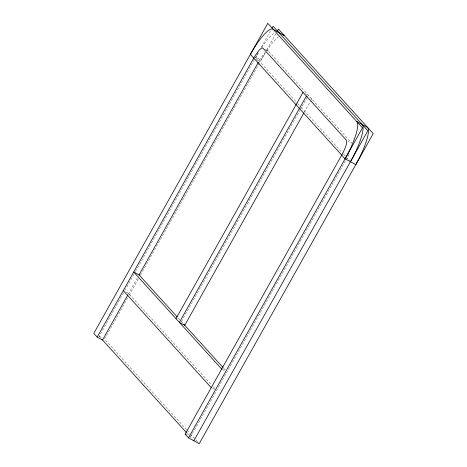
<?xml version="1.0" encoding="UTF-8"?>
<svg xmlns="http://www.w3.org/2000/svg" width="467" height="467" viewBox="0 0 467 467"><rect width="100%" height="100%" fill="white"/><g stroke="black" fill="none" stroke-linecap="round" stroke-linejoin="round"><path stroke-width="0.35" stroke-dasharray="2.33 1.75" d="M100.136 337.332L99.162 336.258L124.485 291.128M124.829 290.515L134.117 273.971M135.523 271.455L254.959 58.632M255.315 57.996L258.228 52.806M261.374 47.196L271 30.046M128.227 294.228L137.853 277.065M127.701 297.829L104.52 339.141L186.526 429.646M129.12 295.307L138.401 278.758M140.526 274.975L265.303 52.625M266.733 50.08L275.997 33.566M181.354 321.541L299.796 110.481M300.153 109.844L306.93 97.766M307.286 97.13L308.36 95.221L305.383 93.622M304.251 112.308L310.672 100.86M311.028 100.23L311.74 98.957L309.358 97.673M190.478 437.036L345.633 160.555M345.989 159.918L347.057 158.015A14.261 3.176 -61.7 0 0 349.695 152.756M265.361 49.455L268.338 51.055L351.762 143.124L348.189 141.203M256.657 55.62A35.655 7.939 -61.7 0 0 255.741 57.237L261.1 60.12A35.655 7.939 -61.7 0 1 265.472 52.806M256.149 59.367L259.121 60.967A14.261 3.176 -61.7 0 1 265.04 52.578M126.259 292.202L128.641 293.486L211.201 384.598M222.251 369.368L224.633 370.646M212.409 388.287L214.791 389.571M99.162 336.258L102.139 337.857M255.741 57.237L297.234 103.026M297.724 103.563L300.649 106.797M301.139 107.334L343.117 153.666M343.607 154.203L346.047 156.894M346.537 157.437L349.952 161.208M178.16 318.015L180.606 320.712M181.091 321.249L183.046 323.409M223.594 368.154L225.549 370.313M213.156 386.758L214.622 388.375M187.016 430.183L189.941 433.417M190.431 433.954L197.751 442.033M187.028 433.224L188.977 435.378M189.468 435.921L192.41 439.167M266.75 50.845A35.655 7.939 -61.7 0 1 278.256 36.951M256.967 55.088A35.655 7.939 -61.7 0 1 258.216 52.981M261.713 47.482A35.655 7.939 -61.7 0 1 274.981 32.602M266.82 51.113A14.261 3.176 -61.7 0 1 268.338 51.055"/><path stroke-width="0.7" d="M127.87 294.864L102.542 339.988L97.189 337.104L253.768 58.083A14.261 3.176 -61.7 0 1 262.979 48.171L346.409 140.24A14.261 3.176 -61.7 0 1 341.704 155.132L185.125 434.152L188.505 437.883L199.216 443.65L373.197 133.626L278.495 29.117L277.071 31.657M272.068 28.137L273.137 26.234L367.838 130.742L193.863 440.766M138.927 275.162L258.409 62.239M176.001 318.657L303.001 92.338M306.387 96.074L179.381 322.388L184.739 325.271L303.894 112.944M188.505 437.883L362.48 127.859L267.784 23.35L93.803 333.374L97.189 337.104M345.084 158.862L355.796 164.629A35.655 7.939 -61.7 0 0 367.558 127.403L356.846 121.642A35.655 7.939 -61.7 0 1 345.084 158.862L250.382 54.353A35.655 7.939 -61.7 0 1 273.417 29.573L284.134 35.34A35.655 7.939 -61.7 0 0 282.08 34.786M185.125 434.152L186.315 434.789M177.186 316.935L139.078 274.882L133.725 271.998L221.656 369.047M183.77 324.209L223.103 367.617M123.282 290.602L211.218 387.645M102.092 339.491L186.537 432.687M277.223 31.838A35.655 7.939 -61.7 0 1 278.776 32.456M362.199 124.52A35.655 7.939 -61.7 0 1 350.443 161.745"/></g></svg>
